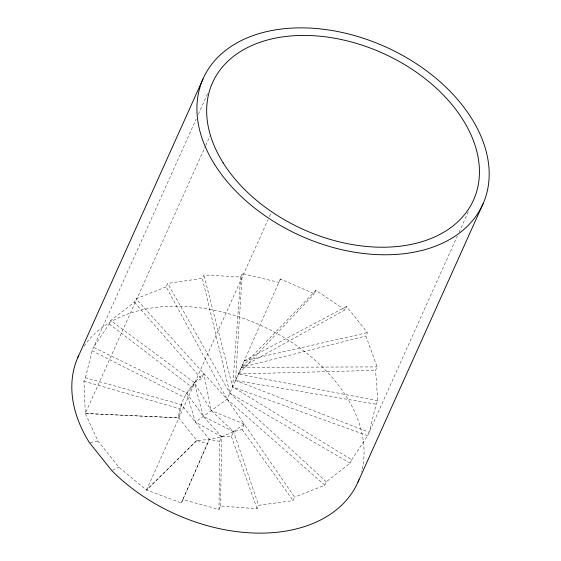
<?xml version="1.0" encoding="UTF-8"?>
<svg xmlns="http://www.w3.org/2000/svg" width="561" height="561" viewBox="0 0 561 561"><rect width="100%" height="100%" fill="white"/><g stroke="black" fill="none" stroke-linecap="round" stroke-linejoin="round"><path stroke-width="0.42" stroke-dasharray="2.81 2.1" d="M218.993 509.465L220.536 506.029L257.064 508.75L258.607 505.314L293.087 500.594L294.63 497.158L244.189 423.997L233.593 431.668L231.391 436.563L221.672 436.788L209.309 439.438L196.771 440.532L146.547 489.977L181.322 503L182.872 499.563L218.993 509.465L219.639 441.311L221.672 436.788L233.593 431.668L242.064 429.502L244.189 423.997L227.142 399.236L166.147 286.846L167.69 283.41L202.311 278.368L203.853 274.932L240.676 277.001L242.226 273.565L278.824 282.4L280.367 278.964L314.342 293.775L315.885 290.339L345.008 309.903L346.551 306.467L367.434 332.582L365.891 336.018L377.111 366.901L375.568 370.337L377.77 400.75L376.221 404.186L369.159 432.279L235.557 380.498L242.226 273.565M220.536 506.029L221.672 436.788L203.327 416.339L186.687 393.044L93.603 347.315L109.248 323.928L110.79 320.485L134.465 302.253L136.007 298.817L166.147 286.846M240.676 277.001L232.675 386.915L351.67 459.761L350.127 463.197L326.313 481.752L324.77 485.188L294.63 497.158M181.476 404.642L178.608 417.826L85.321 413.422L83.926 381.214L85.468 377.777L181.476 404.642L209.309 439.438L207.486 443.485L196.771 440.532L178.608 417.826C179.639 400.238 190.747 384.678 203.797 373.514L211.266 410.638L233.593 431.668L258.607 505.314M85.468 377.777L92.06 350.751L196.189 119.044M181.322 503L207.486 443.485M182.872 499.563L209.309 439.438L219.639 441.311M280.367 278.964L235.557 380.498L376.221 404.186M198.342 114.255L207.668 93.505M196.771 440.532L146.505 490.083L118.869 467.208L97.986 441.093L85.279 413.52L205.361 146.33M205.719 145.53L210.375 135.166M221.672 436.788L195.389 422.04L186.687 393.044L192.114 387.455L194.316 382.56L201.469 378.703L203.797 373.514M146.505 490.083L268.018 219.695M269.455 216.504L271.601 211.721M346.551 306.467L244.47 360.681L227.142 399.236L195.389 422.04M351.67 459.761L367.609 435.715L457.285 236.181M459.08 232.198L468.393 211.469M377.77 400.75L238.495 373.97L314.342 293.775M315.885 290.339L241.461 367.357L377.111 366.901M345.008 309.903L241.461 367.357L365.891 336.018M112.579 470.223L118.869 467.208M244.47 360.681L367.434 332.582M90.272 442.475L97.986 441.093M238.495 373.97L375.568 370.337M85.279 413.52L178.608 417.826M83.926 381.214L179.66 408.688M367.609 435.715L232.675 386.915L203.853 274.932M244.189 423.997L211.266 410.638L194.316 382.56L110.79 320.485M92.06 350.751L184.653 397.574M233.593 431.668L203.327 416.339L194.316 382.56M350.127 463.197L229.863 393.177L167.69 283.41M109.248 323.928L192.114 387.455M324.77 485.188L227.142 399.236L136.007 298.817M326.313 481.752L229.863 393.177L202.311 278.368M134.465 302.253L201.469 378.703M242.064 429.502L293.087 500.594M231.391 436.563L257.064 508.75M84.052 346.2A153.307 103.575 24.2 0 1 260.823 325.401A153.307 103.575 24.2 0 1 361.635 471.626"/><path stroke-width="0.84" d="M77.895 357.329L202.998 78.975M358.002 482.025L483.105 203.671M358.977 479.704A153.307 103.575 24.2 0 1 253.572 533.02A153.307 103.575 24.2 0 1 111.793 470.602L89.416 442.622A153.307 103.575 24.2 0 1 78.589 355.8M214.512 164.268A153.307 103.575 24.2 0 0 467.53 226.083A153.307 103.575 24.2 0 0 347.105 33.618A153.307 103.575 24.2 0 0 214.512 164.268M223.082 162.739A143.083 96.667 24.2 0 0 459.235 220.431A143.083 96.667 24.2 0 0 346.831 40.799A143.083 96.667 24.2 0 0 223.082 162.739"/></g></svg>
